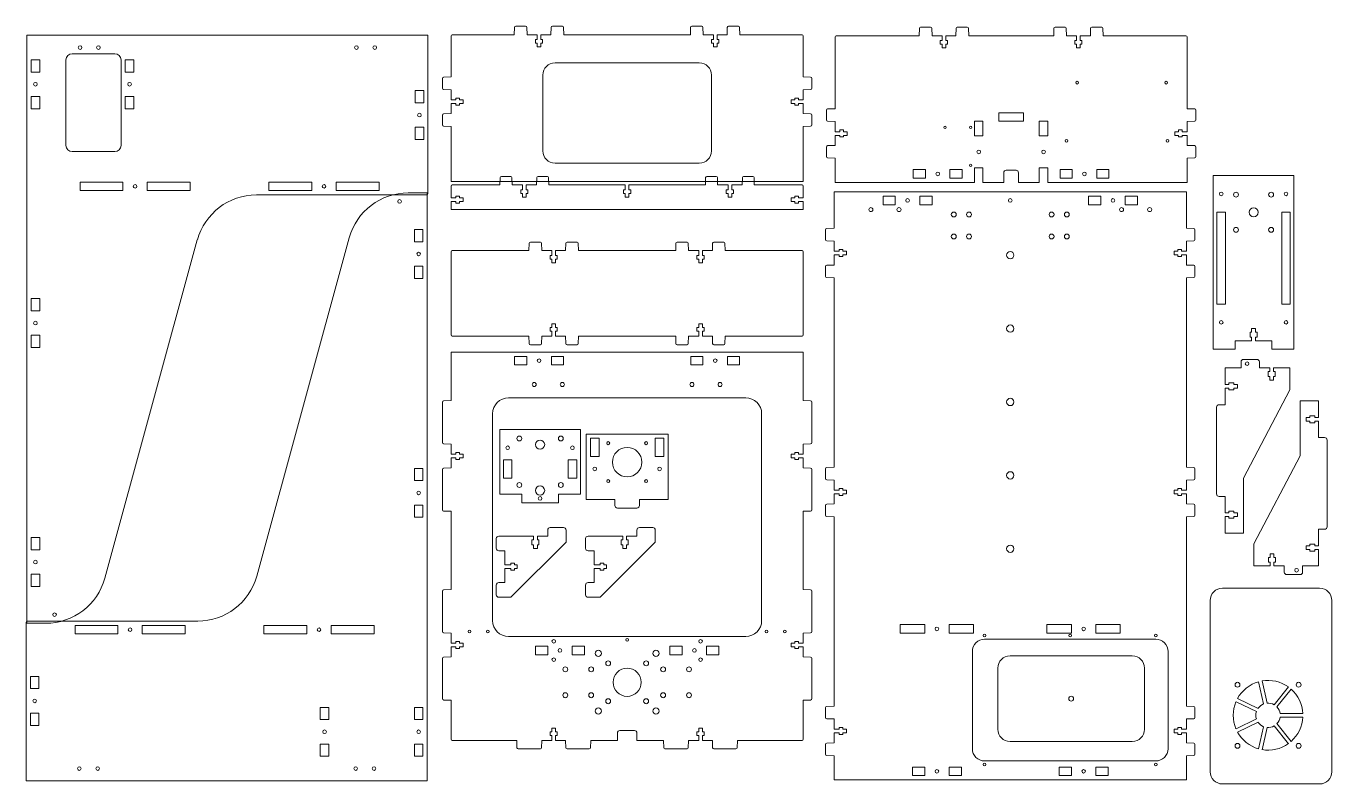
# Model space of a CAD drawing. Header units: millimetres. Extents: x 59 to 1216, y -522 to 793.
# Drawn here: x 61 to 1129, y 173 to 793 of the extents above; entities that cross this region are included whole.
import ezdxf

# ---------------------------------------------------------------- set-up
doc = ezdxf.new("R2010")
doc.units = ezdxf.units.MM

msp = doc.modelspace()

# ---------------------------------------------------------------- linework, layer by layer
at = {"color": 7, "linetype": 'Continuous', "lineweight": 15}
for p, q in [((460.5, 785.7), (460.7, 791.8)), ((461.7, 792.7), (469.8, 792.7)), ((470.8, 791.8), (471, 785.7)), ((490.5, 785.7), (490.7, 791.8)), ((491.7, 792.7), (499.8, 792.7)), ((500.8, 791.8), (501, 785.7)), ((604.7, 791.8), (604.5, 785.7)), ((613.8, 792.7), (605.7, 792.7)), ((615, 785.7), (614.8, 791.8)), ((634.7, 791.8), (634.5, 785.7)), ((643.8, 792.7), (635.7, 792.7)), ((645, 785.7), (644.8, 791.8)), ((791.6, 784.9), (791.8, 791)), ((792.8, 791.9), (800.9, 791.9)), ((801.9, 791), (802.1, 784.9)), ((821.6, 784.9), (821.8, 791)), ((822.8, 791.9), (830.9, 791.9)), ((831.9, 791), (832.1, 784.9)), ((901.8, 791), (901.6, 784.9)), ((910.9, 791.9), (902.8, 791.9)), ((912.1, 784.9), (911.9, 791)), ((931.8, 791), (931.6, 784.9)), ((940.9, 791.9), (932.8, 791.9)), ((942.1, 784.9), (941.9, 791)), ((389.9, 785.2), (61.9, 785.2)), ((61.9, 304.5), (61.9, 785.2)), ((389.9, 785.2), (389.9, 655.7)), ((408.8, 784.7), (408.8, 751.2)), ((409.8, 785.7), (460.5, 785.7)), ((471, 785.7), (479.3, 785.7)), ((477.9, 781.7), (479.3, 781.7)), ((477.9, 778.7), (477.9, 781.7)), ((479.3, 781.7), (479.3, 785.7)), ((482.3, 785.7), (482.3, 781.7)), ((482.3, 785.7), (490.5, 785.7)), ((482.3, 781.7), (483.7, 781.7)), ((483.7, 781.7), (483.7, 778.7)), ((604.5, 785.7), (501, 785.7)), ((623.3, 785.7), (615, 785.7)), ((623.3, 781.7), (621.9, 781.7)), ((621.9, 781.7), (621.9, 778.7)), ((623.3, 785.7), (623.3, 781.7)), ((626.3, 781.7), (626.3, 785.7)), ((634.5, 785.7), (626.3, 785.7)), ((627.7, 781.7), (626.3, 781.7)), ((627.7, 778.7), (627.7, 781.7)), ((695.8, 785.7), (645, 785.7)), ((696.8, 784.7), (696.8, 751.2)), ((722.8, 725.2), (722.8, 783.9)), ((791.6, 784.9), (723.8, 784.9)), ((810.3, 784.9), (802.1, 784.9)), ((808.9, 780.9), (810.3, 780.9)), ((808.9, 777.9), (808.9, 780.9)), ((810.3, 780.9), (810.3, 784.9)), ((813.3, 784.9), (813.3, 780.9)), ((821.6, 784.9), (813.3, 784.9)), ((813.3, 780.9), (814.7, 780.9)), ((814.7, 780.9), (814.7, 777.9)), ((901.6, 784.9), (832.1, 784.9)), ((912.1, 784.9), (920.3, 784.9)), ((920.3, 780.9), (918.9, 780.9)), ((918.9, 780.9), (918.9, 777.9)), ((920.3, 784.9), (920.3, 780.9)), ((923.3, 780.9), (923.3, 784.9)), ((923.3, 784.9), (931.6, 784.9)), ((924.7, 780.9), (923.3, 780.9)), ((924.7, 777.9), (924.7, 780.9)), ((942.1, 784.9), (1009.8, 784.9)), ((1010.8, 725.2), (1010.8, 783.9)), ((133.9, 770.2), (98.9, 770.2)), ((479.3, 778.7), (477.9, 778.7)), ((479.3, 775.7), (479.3, 778.7)), ((482.3, 775.7), (479.3, 775.7)), ((482.3, 778.7), (482.3, 775.7)), ((483.7, 778.7), (482.3, 778.7)), ((621.9, 778.7), (623.3, 778.7)), ((623.3, 778.7), (623.3, 775.7)), ((623.3, 775.7), (626.3, 775.7)), ((626.3, 775.7), (626.3, 778.7)), ((626.3, 778.7), (627.7, 778.7)), ((810.3, 777.9), (808.9, 777.9)), ((810.3, 774.9), (810.3, 777.9)), ((813.3, 774.9), (810.3, 774.9)), ((813.3, 777.9), (813.3, 774.9)), ((814.7, 777.9), (813.3, 777.9)), ((918.9, 777.9), (920.3, 777.9)), ((920.3, 777.9), (920.3, 774.9)), ((920.3, 774.9), (923.3, 774.9)), ((923.3, 774.9), (923.3, 777.9)), ((923.3, 777.9), (924.7, 777.9)), ((65.4, 765.2), (65.4, 755.2)), ((72.4, 765.2), (65.4, 765.2)), ((72.4, 765.2), (72.4, 755.2)), ((93.9, 765.2), (93.9, 695.2)), ((138.9, 695.2), (138.9, 765.2)), ((149.4, 765.2), (142.4, 765.2)), ((142.4, 765.2), (142.4, 755.2)), ((149.4, 755.2), (149.4, 765.2)), ((611.8, 762.7), (493.8, 762.7)), ((65.4, 755.2), (72.4, 755.2)), ((142.4, 755.2), (149.4, 755.2)), ((401.8, 741.9), (401.8, 750)), ((402.7, 751), (408.8, 751.2)), ((483.8, 690.7), (483.8, 752.7)), ((621.8, 690.7), (621.8, 752.7)), ((702.8, 751), (696.8, 751.2)), ((703.8, 741.9), (703.8, 750)), ((386.4, 740), (379.4, 740)), ((379.4, 730), (379.4, 740)), ((386.4, 730), (386.4, 740)), ((408.8, 740.7), (402.7, 740.9)), ((408.8, 740.7), (408.8, 732.5)), ((696.8, 740.7), (702.8, 740.9)), ((696.8, 740.7), (696.8, 732.5)), ((65.4, 735.2), (65.4, 725.2)), ((72.4, 735.2), (65.4, 735.2)), ((72.4, 735.2), (72.4, 725.2)), ((149.4, 735.2), (142.4, 735.2)), ((142.4, 735.2), (142.4, 725.2)), ((149.4, 725.2), (149.4, 735.2)), ((379.4, 730), (386.4, 730)), ((408.8, 732.5), (412.8, 732.5)), ((408.8, 729.5), (408.8, 721.2)), ((412.8, 729.5), (408.8, 729.5)), ((412.8, 733.9), (415.8, 733.9)), ((412.8, 732.5), (412.8, 733.9)), ((412.8, 728.1), (412.8, 729.5)), ((415.8, 728.1), (412.8, 728.1)), ((415.8, 733.9), (415.8, 732.5)), ((415.8, 732.5), (418.8, 732.5)), ((415.8, 729.5), (415.8, 728.1)), ((418.8, 729.5), (415.8, 729.5)), ((418.8, 732.5), (418.8, 729.5)), ((689.8, 732.5), (686.8, 732.5)), ((686.8, 732.5), (686.8, 729.5)), ((686.8, 729.5), (689.8, 729.5)), ((692.8, 733.9), (689.8, 733.9)), ((689.8, 733.9), (689.8, 732.5)), ((689.8, 729.5), (689.8, 728.1)), ((689.8, 728.1), (692.8, 728.1)), ((692.8, 732.5), (692.8, 733.9)), ((696.8, 732.5), (692.8, 732.5)), ((692.8, 728.1), (692.8, 729.5)), ((692.8, 729.5), (696.8, 729.5)), ((696.8, 729.5), (696.8, 721.2)), ((65.4, 725.2), (72.4, 725.2)), ((142.4, 725.2), (149.4, 725.2)), ((401.8, 711.9), (401.8, 720)), ((402.7, 721), (408.8, 721.2)), ((702.8, 721), (696.8, 721.2)), ((703.8, 711.9), (703.8, 720)), ((715.8, 715.9), (715.8, 724)), ((716.8, 725), (722.8, 725.2)), ((876.8, 721.9), (856.8, 721.9)), ((856.8, 721.9), (856.8, 714.9)), ((876.8, 714.9), (876.8, 721.9)), ((1016.9, 725), (1010.8, 725.2)), ((1017.8, 715.9), (1017.8, 724)), ((386.4, 710), (379.4, 710)), ((379.4, 700), (379.4, 710)), ((386.4, 700), (386.4, 710)), ((408.8, 710.7), (402.7, 710.9)), ((408.8, 710.7), (408.8, 665.7)), ((696.8, 710.7), (702.8, 710.9)), ((696.8, 710.7), (696.8, 665.7)), ((722.8, 714.7), (716.8, 714.9)), ((722.8, 706.4), (722.8, 714.7)), ((722.8, 706.4), (726.8, 706.4)), ((726.8, 707.8), (729.8, 707.8)), ((726.8, 706.4), (726.8, 707.8)), ((729.8, 707.8), (729.8, 706.4)), ((729.8, 706.4), (732.8, 706.4)), ((732.8, 706.4), (732.8, 703.4)), ((843.8, 714.9), (836.8, 714.9)), ((836.8, 714.9), (836.8, 702.9)), ((843.8, 702.9), (843.8, 714.9)), ((856.8, 714.9), (876.8, 714.9)), ((889.8, 714.9), (889.8, 702.9)), ((896.8, 714.9), (889.8, 714.9)), ((896.8, 702.9), (896.8, 714.9)), ((1003.8, 706.4), (1000.8, 706.4)), ((1000.8, 706.4), (1000.8, 703.4)), ((1006.8, 707.8), (1003.8, 707.8)), ((1003.8, 707.8), (1003.8, 706.4)), ((1006.8, 706.4), (1006.8, 707.8)), ((1010.8, 706.4), (1006.8, 706.4)), ((1010.8, 714.7), (1016.9, 714.9)), ((1010.8, 706.4), (1010.8, 714.7)), ((379.4, 700), (386.4, 700)), ((716.8, 695), (722.8, 695.2)), ((722.8, 695.2), (722.8, 703.4)), ((726.8, 703.4), (722.8, 703.4)), ((726.8, 702.1), (726.8, 703.4)), ((729.8, 702.1), (726.8, 702.1)), ((729.8, 703.4), (729.8, 702.1)), ((732.8, 703.4), (729.8, 703.4)), ((836.8, 702.9), (843.8, 702.9)), ((889.8, 702.9), (896.8, 702.9)), ((1000.8, 703.4), (1003.8, 703.4)), ((1003.8, 703.4), (1003.8, 702.1)), ((1003.8, 702.1), (1006.8, 702.1)), ((1006.8, 702.1), (1006.8, 703.4)), ((1006.8, 703.4), (1010.8, 703.4)), ((1010.8, 695.2), (1010.8, 703.4)), ((1016.9, 695), (1010.8, 695.2)), ((98.9, 690.2), (133.9, 690.2)), ((715.8, 685.9), (715.8, 694)), ((722.8, 684.7), (716.8, 684.9)), ((722.8, 664.9), (722.8, 684.7)), ((1010.8, 684.7), (1016.9, 684.9)), ((1010.8, 664.9), (1010.8, 684.7)), ((1017.8, 685.9), (1017.8, 694)), ((493.8, 680.7), (611.8, 680.7)), ((786.8, 675.4), (786.8, 668.4)), ((796.8, 675.4), (786.8, 675.4)), ((796.8, 668.4), (796.8, 675.4)), ((826.8, 675.4), (816.8, 675.4)), ((816.8, 675.4), (816.8, 668.4)), ((826.8, 668.4), (826.8, 675.4)), ((843.8, 676.9), (836.8, 676.9)), ((836.8, 676.9), (836.8, 664.9)), ((843.8, 664.9), (843.8, 676.9)), ((860.8, 664.9), (860.8, 672.9)), ((862.8, 674.9), (870.8, 674.9)), ((872.8, 672.9), (872.8, 664.9)), ((896.8, 676.9), (889.8, 676.9)), ((889.8, 676.9), (889.8, 664.9)), ((896.8, 664.9), (896.8, 676.9)), ((906.8, 675.4), (916.8, 675.4)), ((906.8, 668.4), (906.8, 675.4)), ((916.8, 675.4), (916.8, 668.4)), ((936.8, 668.4), (936.8, 675.4)), ((936.8, 675.4), (946.8, 675.4)), ((946.8, 675.4), (946.8, 668.4)), ((140.4, 665.2), (105.4, 665.2)), ((105.4, 665.2), (105.4, 658.2)), ((140.4, 658.2), (140.4, 665.2)), ((195.4, 665.2), (160.4, 665.2)), ((160.4, 665.2), (160.4, 658.2)), ((195.4, 658.2), (195.4, 665.2)), ((294.9, 665.2), (259.9, 665.2)), ((259.9, 665.2), (259.9, 658.2)), ((294.9, 658.2), (294.9, 665.2)), ((349.9, 665.2), (314.9, 665.2)), ((314.9, 665.2), (314.9, 658.2)), ((349.9, 658.2), (349.9, 665.2)), ((696.8, 665.7), (408.8, 665.7)), ((409.8, 662.9), (448.8, 662.9)), ((448.8, 662.9), (449, 669)), ((450, 669.9), (457.6, 669.9)), ((458.6, 669), (458.8, 662.9)), ((458.8, 662.9), (467.3, 662.9)), ((467.3, 658.9), (467.3, 662.9)), ((470.3, 662.9), (470.3, 658.9)), ((470.3, 662.9), (478.8, 662.9)), ((478.8, 662.9), (479, 669)), ((480, 669.9), (487.6, 669.9)), ((488.6, 669), (488.8, 662.9)), ((488.8, 662.9), (551.3, 662.9)), ((551.3, 658.9), (551.3, 662.9)), ((554.3, 658.9), (554.3, 662.9)), ((616.8, 662.9), (554.3, 662.9)), ((617, 669), (616.8, 662.9)), ((625.6, 669.9), (618, 669.9)), ((626.8, 662.9), (626.6, 669)), ((635.3, 662.9), (626.8, 662.9)), ((635.3, 662.9), (635.3, 658.9)), ((638.3, 658.9), (638.3, 662.9)), ((646.8, 662.9), (638.3, 662.9)), ((647, 669), (646.8, 662.9)), ((655.6, 669.9), (648, 669.9)), ((656.8, 662.9), (656.6, 669)), ((695.8, 662.9), (656.8, 662.9)), ((836.8, 664.9), (722.8, 664.9)), ((786.8, 668.4), (796.8, 668.4)), ((816.8, 668.4), (826.8, 668.4)), ((860.8, 664.9), (843.8, 664.9)), ((889.8, 664.9), (872.8, 664.9)), ((1010.8, 664.9), (896.8, 664.9)), ((916.8, 668.4), (906.8, 668.4)), ((946.8, 668.4), (936.8, 668.4)), ((1032.1, 670.5), (1032.1, 528.5)), ((1032.1, 670.5), (1098.1, 670.5)), ((1098.1, 670.5), (1098.1, 528.5)), ((105.4, 658.2), (140.4, 658.2)), ((160.4, 658.2), (195.4, 658.2)), ((249.6, 654.7), (388.9, 654.7)), ((259.9, 658.2), (294.9, 658.2)), ((314.9, 658.2), (349.9, 658.2)), ((389.3, 656.4), (373.8, 656.4)), ((389.3, 175.7), (389.3, 656.4)), ((408.8, 652.3), (408.8, 661.9)), ((408.8, 652.3), (412.8, 652.3)), ((412.8, 653.7), (415.8, 653.7)), ((412.8, 652.3), (412.8, 653.7)), ((415.8, 653.7), (415.8, 652.3)), ((415.8, 652.3), (418.8, 652.3)), ((418.8, 652.3), (418.8, 649.3)), ((465.9, 658.9), (467.3, 658.9)), ((465.9, 655.9), (465.9, 658.9)), ((467.3, 655.9), (465.9, 655.9)), ((467.3, 652.9), (467.3, 655.9)), ((470.3, 652.9), (467.3, 652.9)), ((470.3, 658.9), (471.7, 658.9)), ((470.3, 655.9), (470.3, 652.9)), ((471.7, 655.9), (470.3, 655.9)), ((471.7, 658.9), (471.7, 655.9)), ((549.9, 658.9), (551.3, 658.9)), ((549.9, 655.9), (549.9, 658.9)), ((551.3, 655.9), (549.9, 655.9)), ((551.3, 652.9), (551.3, 655.9)), ((551.3, 652.9), (554.3, 652.9)), ((555.7, 658.9), (554.3, 658.9)), ((554.3, 652.9), (554.3, 655.9)), ((554.3, 655.9), (555.7, 655.9)), ((555.7, 655.9), (555.7, 658.9)), ((635.3, 658.9), (633.9, 658.9)), ((633.9, 658.9), (633.9, 655.9)), ((633.9, 655.9), (635.3, 655.9)), ((635.3, 655.9), (635.3, 652.9)), ((635.3, 652.9), (638.3, 652.9)), ((639.7, 658.9), (638.3, 658.9)), ((638.3, 652.9), (638.3, 655.9)), ((638.3, 655.9), (639.7, 655.9)), ((639.7, 655.9), (639.7, 658.9)), ((689.8, 652.3), (686.8, 652.3)), ((686.8, 652.3), (686.8, 649.3)), ((692.8, 653.7), (689.8, 653.7)), ((689.8, 653.7), (689.8, 652.3)), ((692.8, 652.3), (692.8, 653.7)), ((696.8, 652.3), (692.8, 652.3)), ((696.8, 652.3), (696.8, 661.9)), ((722.1, 657.2), (722.1, 627.4)), ((722.1, 657.2), (1010.1, 657.2)), ((772.1, 653.7), (762.1, 653.7)), ((762.1, 653.7), (762.1, 646.7)), ((772.1, 646.7), (772.1, 653.7)), ((802.1, 653.7), (792.1, 653.7)), ((792.1, 653.7), (792.1, 646.7)), ((802.1, 646.7), (802.1, 653.7)), ((930.1, 653.7), (940.1, 653.7)), ((930.1, 646.7), (930.1, 653.7)), ((940.1, 653.7), (940.1, 646.7)), ((960.1, 653.7), (970.1, 653.7)), ((960.1, 646.7), (960.1, 653.7)), ((970.1, 653.7), (970.1, 646.7)), ((1010.1, 657.2), (1010.1, 627.4)), ((408.8, 642.9), (408.8, 649.3)), ((412.8, 649.3), (408.8, 649.3)), ((408.8, 642.9), (696.8, 642.9)), ((412.8, 647.9), (412.8, 649.3)), ((415.8, 647.9), (412.8, 647.9)), ((415.8, 649.3), (415.8, 647.9)), ((418.8, 649.3), (415.8, 649.3)), ((686.8, 649.3), (689.8, 649.3)), ((689.8, 649.3), (689.8, 647.9)), ((689.8, 647.9), (692.8, 647.9)), ((692.8, 647.9), (692.8, 649.3)), ((692.8, 649.3), (696.8, 649.3)), ((696.8, 642.9), (696.8, 649.3)), ((762.1, 646.7), (772.1, 646.7)), ((792.1, 646.7), (802.1, 646.7)), ((940.1, 646.7), (930.1, 646.7)), ((970.1, 646.7), (960.1, 646.7)), ((1035.1, 640.5), (1042.1, 640.5)), ((1035.1, 640.5), (1035.1, 565.5)), ((1042.1, 640.5), (1042.1, 565.5)), ((1095.1, 640.5), (1088.1, 640.5)), ((1088.1, 640.5), (1088.1, 565.5)), ((1095.1, 640.5), (1095.1, 565.5)), ((325.6, 619.6), (249.9, 343)), ((378.8, 626.4), (385.8, 626.4)), ((378.8, 616.4), (378.8, 626.4)), ((385.8, 626.4), (385.8, 616.4)), ((715.1, 626.2), (715.1, 618.1)), ((722.1, 627.4), (716.1, 627.2)), ((1010.1, 627.4), (1016.2, 627.2)), ((1017.1, 626.2), (1017.1, 618.1)), ((125.6, 341.3), (201.3, 617.9)), ((385.8, 616.4), (378.8, 616.4)), ((472.5, 609.2), (409.8, 609.2)), ((472.5, 609.2), (472.7, 615.3)), ((473.7, 616.2), (481.8, 616.2)), ((482.8, 615.3), (483, 609.2)), ((491.3, 609.2), (483, 609.2)), ((491.3, 605.2), (491.3, 609.2)), ((502.5, 609.2), (494.3, 609.2)), ((494.3, 609.2), (494.3, 605.2)), ((502.5, 609.2), (502.7, 615.3)), ((503.7, 616.2), (511.8, 616.2)), ((512.8, 615.3), (513, 609.2)), ((592.5, 609.2), (513, 609.2)), ((592.7, 615.3), (592.5, 609.2)), ((601.8, 616.2), (593.7, 616.2)), ((603, 609.2), (602.8, 615.3)), ((603, 609.2), (611.3, 609.2)), ((611.3, 609.2), (611.3, 605.2)), ((614.3, 605.2), (614.3, 609.2)), ((614.3, 609.2), (622.5, 609.2)), ((622.7, 615.3), (622.5, 609.2)), ((631.8, 616.2), (623.7, 616.2)), ((633, 609.2), (632.8, 615.3)), ((633, 609.2), (695.8, 609.2)), ((716.1, 617.1), (722.1, 616.9)), ((722.1, 616.9), (722.1, 608.7)), ((729.1, 610), (726.1, 610)), ((726.1, 610), (726.1, 608.7)), ((729.1, 610), (729.1, 608.7)), ((1003.1, 610), (1006.1, 610)), ((1003.1, 610), (1003.1, 608.7)), ((1006.1, 610), (1006.1, 608.7)), ((1016.2, 617.1), (1010.1, 616.9)), ((1010.1, 616.9), (1010.1, 608.7)), ((408.8, 540.2), (408.8, 608.2)), ((489.9, 605.2), (491.3, 605.2)), ((489.9, 602.2), (489.9, 605.2)), ((491.3, 602.2), (489.9, 602.2)), ((491.3, 599.2), (491.3, 602.2)), ((494.3, 599.2), (491.3, 599.2)), ((494.3, 605.2), (495.7, 605.2)), ((494.3, 602.2), (494.3, 599.2)), ((495.7, 602.2), (494.3, 602.2)), ((495.7, 605.2), (495.7, 602.2)), ((611.3, 605.2), (609.9, 605.2)), ((609.9, 605.2), (609.9, 602.2)), ((609.9, 602.2), (611.3, 602.2)), ((611.3, 602.2), (611.3, 599.2)), ((611.3, 599.2), (614.3, 599.2)), ((615.7, 605.2), (614.3, 605.2)), ((614.3, 599.2), (614.3, 602.2)), ((614.3, 602.2), (615.7, 602.2)), ((615.7, 602.2), (615.7, 605.2)), ((696.8, 540.2), (696.8, 608.2)), ((722.1, 608.7), (726.1, 608.7)), ((722.1, 605.7), (722.1, 597.4)), ((722.1, 605.7), (726.1, 605.7)), ((726.1, 605.7), (726.1, 604.3)), ((729.1, 604.3), (726.1, 604.3)), ((729.1, 608.7), (732.1, 608.7)), ((729.1, 605.7), (729.1, 604.3)), ((729.1, 605.7), (732.1, 605.7)), ((732.1, 608.7), (732.1, 605.7)), ((1003.1, 608.7), (1000.1, 608.7)), ((1000.1, 608.7), (1000.1, 605.7)), ((1003.1, 605.7), (1000.1, 605.7)), ((1003.1, 605.7), (1003.1, 604.3)), ((1003.1, 604.3), (1006.1, 604.3)), ((1010.1, 608.7), (1006.1, 608.7)), ((1006.1, 605.7), (1006.1, 604.3)), ((1010.1, 605.7), (1006.1, 605.7)), ((1010.1, 605.7), (1010.1, 597.4)), ((378.8, 596.4), (385.8, 596.4)), ((378.8, 586.4), (378.8, 596.4)), ((385.8, 596.4), (385.8, 586.4)), ((715.1, 596.2), (715.1, 588.1)), ((722.1, 597.4), (716.1, 597.2)), ((1010.1, 597.4), (1016.2, 597.2)), ((1017.1, 596.2), (1017.1, 588.1)), ((385.8, 586.4), (378.8, 586.4)), ((716.1, 587.1), (722.1, 586.9)), ((722.1, 586.9), (722.1, 432)), ((1016.2, 587.1), (1010.1, 586.9)), ((1010.1, 586.9), (1010.1, 432)), ((72.4, 569.9), (65.4, 569.9)), ((65.4, 569.9), (65.4, 559.9)), ((72.4, 569.9), (72.4, 559.9)), ((65.4, 559.9), (72.4, 559.9)), ((1042.1, 565.5), (1035.1, 565.5)), ((1088.1, 565.5), (1095.1, 565.5)), ((489.9, 543.2), (489.9, 546.2)), ((489.9, 546.2), (491.3, 546.2)), ((491.3, 549.2), (494.3, 549.2)), ((491.3, 546.2), (491.3, 549.2)), ((494.3, 549.2), (494.3, 546.2)), ((494.3, 546.2), (495.7, 546.2)), ((495.7, 546.2), (495.7, 543.2)), ((611.3, 546.2), (609.9, 546.2)), ((609.9, 546.2), (609.9, 543.2)), ((614.3, 549.2), (611.3, 549.2)), ((611.3, 549.2), (611.3, 546.2)), ((614.3, 546.2), (614.3, 549.2)), ((615.7, 546.2), (614.3, 546.2)), ((615.7, 543.2), (615.7, 546.2)), ((1066.7, 545.5), (1063.5, 545.5)), ((1063.5, 545.5), (1063.5, 542.5)), ((1066.7, 542.5), (1066.7, 545.5)), ((65.4, 539.9), (65.4, 529.9)), ((72.4, 539.9), (65.4, 539.9)), ((72.4, 539.9), (72.4, 529.9)), ((472.5, 539.2), (409.8, 539.2)), ((472.7, 533.2), (472.5, 539.2)), ((483, 539.2), (482.8, 533.2)), ((491.3, 539.2), (483, 539.2)), ((491.3, 543.2), (489.9, 543.2)), ((491.3, 539.2), (491.3, 543.2)), ((495.7, 543.2), (494.3, 543.2)), ((494.3, 543.2), (494.3, 539.2)), ((502.5, 539.2), (494.3, 539.2)), ((502.7, 533.2), (502.5, 539.2)), ((513, 539.2), (512.8, 533.2)), ((592.5, 539.2), (513, 539.2)), ((592.5, 539.2), (592.7, 533.2)), ((602.8, 533.2), (603, 539.2)), ((603, 539.2), (611.3, 539.2)), ((609.9, 543.2), (611.3, 543.2)), ((611.3, 543.2), (611.3, 539.2)), ((614.3, 539.2), (614.3, 543.2)), ((614.3, 543.2), (615.7, 543.2)), ((614.3, 539.2), (622.5, 539.2)), ((622.5, 539.2), (622.7, 533.2)), ((632.8, 533.2), (633, 539.2)), ((633, 539.2), (695.8, 539.2)), ((1063.5, 535.5), (1050.1, 535.5)), ((1050.1, 535.5), (1050.1, 528.5)), ((1063.5, 542.5), (1062.2, 542.5)), ((1062.2, 542.5), (1062.2, 538.5)), ((1062.2, 538.5), (1063.5, 538.5)), ((1063.5, 538.5), (1063.5, 535.5)), ((1068, 542.5), (1066.7, 542.5)), ((1066.7, 535.5), (1066.7, 538.5)), ((1066.7, 538.5), (1068, 538.5)), ((1080.1, 535.5), (1066.7, 535.5)), ((1068, 538.5), (1068, 542.5)), ((1080.1, 535.5), (1080.1, 528.5)), ((65.4, 529.9), (72.4, 529.9)), ((408.8, 526.2), (408.8, 486.5)), ((696.8, 526.2), (408.8, 526.2)), ((481.8, 532.2), (473.7, 532.2)), ((511.8, 532.2), (503.7, 532.2)), ((593.7, 532.2), (601.8, 532.2)), ((623.7, 532.2), (631.8, 532.2)), ((696.8, 526.2), (696.8, 486.5)), ((1032.1, 528.5), (1050.1, 528.5)), ((1098.1, 528.5), (1080.1, 528.5)), ((470.8, 522.7), (460.8, 522.7)), ((460.8, 515.7), (460.8, 522.7)), ((470.8, 515.7), (460.8, 515.7)), ((470.8, 522.7), (470.8, 515.7)), ((500.8, 522.7), (490.8, 522.7)), ((490.8, 515.7), (490.8, 522.7)), ((500.8, 515.7), (490.8, 515.7)), ((500.8, 522.7), (500.8, 515.7)), ((604.8, 522.7), (614.8, 522.7)), ((604.8, 522.7), (604.8, 515.7)), ((604.8, 515.7), (614.8, 515.7)), ((614.8, 515.7), (614.8, 522.7)), ((634.8, 522.7), (644.8, 522.7)), ((634.8, 522.7), (634.8, 515.7)), ((634.8, 515.7), (644.8, 515.7)), ((644.8, 515.7), (644.8, 522.7)), ((1041.8, 499.7), (1041.8, 513.2)), ((1041.8, 513.2), (1054.8, 513.2)), ((1054.8, 513.2), (1054.8, 518.2)), ((1067.8, 520.2), (1056.8, 520.2)), ((1069.8, 518.2), (1069.8, 513.2)), ((1069.8, 513.2), (1078.4, 513.2)), ((1078.4, 510.2), (1078.4, 513.2)), ((1081.3, 513.2), (1081.3, 510.2)), ((1081.3, 513.2), (1094.8, 513.2)), ((1094.8, 513.2), (1094.8, 495.2)), ((1077, 510.2), (1078.4, 510.2)), ((1077, 506.2), (1077, 510.2)), ((1078.4, 506.2), (1077, 506.2)), ((1078.4, 503.2), (1078.4, 506.2)), ((1081.3, 503.2), (1078.4, 503.2)), ((1081.3, 510.2), (1082.7, 510.2)), ((1081.3, 506.2), (1081.3, 503.2)), ((1082.7, 506.2), (1081.3, 506.2)), ((1082.7, 510.2), (1082.7, 506.2)), ((1041.8, 499.7), (1044.8, 499.7)), ((1044.8, 496.8), (1041.8, 496.8)), ((1041.8, 483.2), (1041.8, 496.8)), ((1044.8, 501.1), (1048.8, 501.1)), ((1044.8, 499.7), (1044.8, 501.1)), ((1044.8, 495.4), (1044.8, 496.8)), ((1048.8, 495.4), (1044.8, 495.4)), ((1048.8, 501.1), (1048.8, 499.7)), ((1048.8, 499.7), (1051.8, 499.7)), ((1048.8, 496.8), (1048.8, 495.4)), ((1051.8, 496.8), (1048.8, 496.8)), ((1051.8, 499.7), (1051.8, 496.8)), ((1094.8, 495.2), (1056.8, 423.2)), ((401.8, 485.3), (401.8, 452.2)), ((408.8, 486.5), (402.7, 486.3)), ((649.8, 488.7), (455.8, 488.7)), ((696.8, 486.5), (702.8, 486.3)), ((703.8, 485.3), (703.8, 452.2)), ((1034.8, 410.2), (1034.8, 481.2)), ((1041.8, 483.2), (1036.8, 483.2)), ((1103.2, 441.3), (1103.2, 486.3)), ((1103.2, 486.3), (1118.2, 486.3)), ((1118.2, 486.3), (1118.2, 472.7)), ((442.8, 475.7), (442.8, 306.7)), ((662.8, 475.7), (662.8, 306.7)), ((1111.2, 472.7), (1108.2, 472.7)), ((1108.2, 472.7), (1108.2, 469.8)), ((1115.2, 474.2), (1111.2, 474.2)), ((1111.2, 474.2), (1111.2, 472.7)), ((1115.2, 472.7), (1115.2, 474.2)), ((1118.2, 472.7), (1115.2, 472.7)), ((448.6, 463), (448.6, 410)), ((514.6, 463), (448.6, 463)), ((514.6, 463), (514.6, 410)), ((519.3, 405.7), (519.3, 459.2)), ((519.3, 459.2), (586.3, 459.2)), ((586.3, 459.2), (586.3, 405.7)), ((1108.2, 469.8), (1111.2, 469.8)), ((1111.2, 469.8), (1111.2, 468.4)), ((1111.2, 468.4), (1115.2, 468.4)), ((1115.2, 468.4), (1115.2, 469.8)), ((1115.2, 469.8), (1118.2, 469.8)), ((1118.2, 469.8), (1118.2, 456.3)), ((402.7, 451.2), (408.8, 451)), ((408.8, 451), (408.8, 442.7)), ((529.8, 455.7), (522.8, 455.7)), ((522.8, 455.7), (522.8, 440.7)), ((529.8, 455.7), (529.8, 440.7)), ((582.8, 455.7), (575.8, 455.7)), ((575.8, 440.7), (575.8, 455.7)), ((582.8, 440.7), (582.8, 455.7)), ((702.8, 451.2), (696.8, 451)), ((696.8, 451), (696.8, 442.7)), ((1123.2, 456.3), (1118.2, 456.3)), ((1125.2, 454.3), (1125.2, 383.3)), ((412.8, 442.7), (408.8, 442.7)), ((408.8, 439.7), (408.8, 431.5)), ((408.8, 439.7), (412.8, 439.7)), ((415.8, 444.1), (412.8, 444.1)), ((412.8, 444.1), (412.8, 442.7)), ((412.8, 439.7), (412.8, 438.4)), ((412.8, 438.4), (415.8, 438.4)), ((415.8, 442.7), (415.8, 444.1)), ((418.8, 442.7), (415.8, 442.7)), ((415.8, 438.4), (415.8, 439.7)), ((415.8, 439.7), (418.8, 439.7)), ((418.8, 439.7), (418.8, 442.7)), ((451.6, 438), (451.6, 423)), ((458.6, 438), (451.6, 438)), ((458.6, 423), (458.6, 438)), ((504.6, 423), (504.6, 438)), ((504.6, 438), (511.6, 438)), ((511.6, 438), (511.6, 423)), ((529.8, 440.7), (522.8, 440.7)), ((582.8, 440.7), (575.8, 440.7)), ((686.8, 442.7), (689.8, 442.7)), ((686.8, 439.7), (686.8, 442.7)), ((689.8, 439.7), (686.8, 439.7)), ((689.8, 444.1), (692.8, 444.1)), ((689.8, 442.7), (689.8, 444.1)), ((689.8, 438.4), (689.8, 439.7)), ((692.8, 438.4), (689.8, 438.4)), ((692.8, 444.1), (692.8, 442.7)), ((692.8, 442.7), (696.8, 442.7)), ((692.8, 439.7), (692.8, 438.4)), ((696.8, 439.7), (692.8, 439.7)), ((696.8, 439.7), (696.8, 431.5)), ((1103.2, 441.3), (1065.2, 369.3)), ((378.8, 431.1), (385.8, 431.1)), ((378.8, 421.1), (378.8, 431.1)), ((385.8, 431.1), (385.8, 421.1)), ((401.8, 430.3), (401.8, 397.2)), ((408.8, 431.5), (402.7, 431.3)), ((696.8, 431.5), (702.8, 431.3)), ((703.8, 430.3), (703.8, 397.2)), ((715.1, 430.8), (715.1, 422.8)), ((722.1, 432), (716.1, 431.8)), ((1010.1, 432), (1016.2, 431.8)), ((1017.1, 430.8), (1017.1, 422.8)), ((385.8, 421.1), (378.8, 421.1)), ((451.6, 423), (458.6, 423)), ((511.6, 423), (504.6, 423)), ((716.1, 421.8), (722.1, 421.6)), ((722.1, 421.6), (722.1, 413.3)), ((1016.2, 421.8), (1010.1, 421.6)), ((1010.1, 421.6), (1010.1, 413.3)), ((1056.8, 423.2), (1056.8, 378.2)), ((448.6, 410), (466.6, 410)), ((466.6, 410), (466.6, 403)), ((514.6, 410), (496.6, 410)), ((496.6, 410), (496.6, 403)), ((722.1, 413.3), (726.1, 413.3)), ((722.1, 410.3), (722.1, 402)), ((722.1, 410.3), (726.1, 410.3)), ((729.1, 414.7), (726.1, 414.7)), ((726.1, 414.7), (726.1, 413.3)), ((726.1, 410.3), (726.1, 408.9)), ((729.1, 408.9), (726.1, 408.9)), ((729.1, 414.7), (729.1, 413.3)), ((729.1, 413.3), (732.1, 413.3)), ((729.1, 410.3), (729.1, 408.9)), ((729.1, 410.3), (732.1, 410.3)), ((732.1, 413.3), (732.1, 410.3)), ((1003.1, 413.3), (1000.1, 413.3)), ((1000.1, 413.3), (1000.1, 410.3)), ((1003.1, 410.3), (1000.1, 410.3)), ((1003.1, 414.7), (1006.1, 414.7)), ((1003.1, 414.7), (1003.1, 413.3)), ((1003.1, 410.3), (1003.1, 408.9)), ((1003.1, 408.9), (1006.1, 408.9)), ((1006.1, 414.7), (1006.1, 413.3)), ((1010.1, 413.3), (1006.1, 413.3)), ((1006.1, 410.3), (1006.1, 408.9)), ((1010.1, 410.3), (1006.1, 410.3)), ((1010.1, 410.3), (1010.1, 402)), ((1036.8, 408.2), (1041.8, 408.2)), ((1041.8, 394.7), (1041.8, 408.2)), ((378.8, 401.1), (385.8, 401.1)), ((378.8, 391.1), (378.8, 401.1)), ((385.8, 401.1), (385.8, 391.1)), ((402.7, 396.2), (408.8, 396)), ((408.8, 396), (408.8, 332)), ((466.6, 403), (496.6, 403)), ((542.8, 405.7), (519.3, 405.7)), ((542.8, 405.7), (542.8, 400.7)), ((560.8, 398.7), (544.8, 398.7)), ((586.3, 405.7), (562.8, 405.7)), ((562.8, 405.7), (562.8, 400.7)), ((702.8, 396.2), (696.8, 396)), ((696.8, 396), (696.8, 332)), ((715.1, 400.8), (715.1, 392.8)), ((722.1, 402), (716.1, 401.8)), ((1010.1, 402), (1016.2, 401.8)), ((1017.1, 400.8), (1017.1, 392.8)), ((1044.8, 396.1), (1048.8, 396.1)), ((1044.8, 394.7), (1044.8, 396.1)), ((1048.8, 396.1), (1048.8, 394.7)), ((385.8, 391.1), (378.8, 391.1)), ((716.1, 391.8), (722.1, 391.6)), ((722.1, 391.6), (722.1, 236.7)), ((1016.2, 391.8), (1010.1, 391.6)), ((1010.1, 391.6), (1010.1, 236.7)), ((1041.8, 394.7), (1044.8, 394.7)), ((1041.8, 378.2), (1041.8, 391.8)), ((1044.8, 391.8), (1041.8, 391.8)), ((1044.8, 390.4), (1044.8, 391.8)), ((1048.8, 390.4), (1044.8, 390.4)), ((1048.8, 394.7), (1051.8, 394.7)), ((1048.8, 391.8), (1048.8, 390.4)), ((1051.8, 391.8), (1048.8, 391.8)), ((1051.8, 394.7), (1051.8, 391.8)), ((65.4, 374.5), (65.4, 364.5)), ((72.4, 374.5), (65.4, 374.5)), ((72.4, 374.5), (72.4, 364.5)), ((476.2, 375.7), (447.8, 375.7)), ((476.2, 375.7), (476.2, 372.7)), ((479.4, 372.7), (479.4, 375.7)), ((487.8, 375.7), (479.4, 375.7)), ((487.8, 380.7), (487.8, 375.7)), ((489.8, 382.7), (500.8, 382.7)), ((502.8, 370.7), (502.8, 380.7)), ((549.2, 375.7), (520.8, 375.7)), ((549.2, 372.7), (549.2, 375.7)), ((552.4, 375.7), (552.4, 372.7)), ((560.8, 375.7), (552.4, 375.7)), ((560.8, 380.7), (560.8, 375.7)), ((562.8, 382.7), (573.8, 382.7)), ((575.8, 370.7), (575.8, 380.7)), ((1056.8, 378.2), (1041.8, 378.2)), ((1118.2, 381.3), (1123.2, 381.3)), ((1118.2, 381.3), (1118.2, 367.7)), ((65.4, 364.5), (72.4, 364.5)), ((445.8, 365.7), (445.8, 373.7)), ((452.8, 363.7), (447.8, 363.7)), ((452.8, 363.7), (452.8, 352.2)), ((457.8, 325.7), (502.8, 370.7)), ((476.2, 372.7), (474.9, 372.7)), ((474.9, 372.7), (474.9, 368.7)), ((474.9, 368.7), (476.2, 368.7)), ((476.2, 368.7), (476.2, 365.7)), ((476.2, 365.7), (479.4, 365.7)), ((480.7, 372.7), (479.4, 372.7)), ((479.4, 365.7), (479.4, 368.7)), ((479.4, 368.7), (480.7, 368.7)), ((480.7, 368.7), (480.7, 372.7)), ((518.8, 365.7), (518.8, 373.7)), ((525.8, 363.7), (520.8, 363.7)), ((525.8, 363.7), (525.8, 352.2)), ((530.8, 325.7), (575.8, 370.7)), ((547.9, 372.7), (549.2, 372.7)), ((547.9, 368.7), (547.9, 372.7)), ((549.2, 368.7), (547.9, 368.7)), ((549.2, 365.7), (549.2, 368.7)), ((552.4, 365.7), (549.2, 365.7)), ((552.4, 372.7), (553.7, 372.7)), ((552.4, 368.7), (552.4, 365.7)), ((553.7, 368.7), (552.4, 368.7)), ((553.7, 372.7), (553.7, 368.7)), ((1065.2, 369.3), (1065.2, 351.3)), ((1111.2, 367.7), (1108.2, 367.7)), ((1108.2, 367.7), (1108.2, 364.8)), ((1108.2, 364.8), (1111.2, 364.8)), ((1115.2, 369.2), (1111.2, 369.2)), ((1111.2, 369.2), (1111.2, 367.7)), ((1111.2, 364.8), (1111.2, 363.4)), ((1111.2, 363.4), (1115.2, 363.4)), ((1115.2, 367.7), (1115.2, 369.2)), ((1118.2, 367.7), (1115.2, 367.7)), ((1115.2, 363.4), (1115.2, 364.8)), ((1115.2, 364.8), (1118.2, 364.8)), ((1118.2, 364.8), (1118.2, 351.3)), ((460.8, 353.6), (457.8, 353.6)), ((457.8, 353.6), (457.8, 352.2)), ((460.8, 352.2), (460.8, 353.6)), ((530.8, 353.6), (533.8, 353.6)), ((530.8, 352.2), (530.8, 353.6)), ((533.8, 353.6), (533.8, 352.2)), ((1078.7, 358.3), (1077.3, 358.3)), ((1077.3, 358.3), (1077.3, 354.3)), ((1077.3, 354.3), (1078.7, 354.3)), ((1081.6, 361.3), (1078.7, 361.3)), ((1078.7, 361.3), (1078.7, 358.3)), ((1078.7, 354.3), (1078.7, 351.3)), ((1081.6, 358.3), (1081.6, 361.3)), ((1083.1, 358.3), (1081.6, 358.3)), ((1081.6, 354.3), (1083.1, 354.3)), ((1081.6, 351.3), (1081.6, 354.3)), ((1083.1, 354.3), (1083.1, 358.3)), ((65.4, 344.5), (65.4, 334.5)), ((72.4, 344.5), (65.4, 344.5)), ((72.4, 344.5), (72.4, 334.5)), ((457.8, 352.2), (452.8, 352.2)), ((452.8, 349.2), (452.8, 337.7)), ((452.8, 349.2), (457.8, 349.2)), ((457.8, 349.2), (457.8, 347.9)), ((457.8, 347.9), (460.8, 347.9)), ((462.8, 352.2), (460.8, 352.2)), ((460.8, 347.9), (460.8, 349.2)), ((460.8, 349.2), (462.8, 349.2)), ((462.8, 349.2), (462.8, 352.2)), ((525.8, 352.2), (530.8, 352.2)), ((530.8, 349.2), (525.8, 349.2)), ((525.8, 349.2), (525.8, 337.7)), ((530.8, 347.9), (530.8, 349.2)), ((533.8, 347.9), (530.8, 347.9)), ((533.8, 352.2), (535.8, 352.2)), ((533.8, 349.2), (533.8, 347.9)), ((535.8, 349.2), (533.8, 349.2)), ((535.8, 352.2), (535.8, 349.2)), ((1078.7, 351.3), (1065.2, 351.3)), ((1090.2, 351.3), (1081.6, 351.3)), ((1090.2, 346.3), (1090.2, 351.3)), ((1092.2, 344.3), (1103.2, 344.3)), ((1105.2, 351.3), (1105.2, 346.3)), ((1118.2, 351.3), (1105.2, 351.3)), ((65.4, 334.5), (72.4, 334.5)), ((408.8, 332), (402.7, 331.8)), ((445.8, 327.7), (445.8, 335.7)), ((452.8, 337.7), (447.8, 337.7)), ((518.8, 327.7), (518.8, 335.7)), ((525.8, 337.7), (520.8, 337.7)), ((696.8, 332), (702.8, 331.8)), ((1039.6, 333.1), (1119.1, 333.1)), ((401.8, 330.8), (401.8, 297.7)), ((447.8, 325.7), (457.8, 325.7)), ((520.8, 325.7), (530.8, 325.7)), ((703.8, 330.8), (703.8, 297.7)), ((1029.6, 183.1), (1029.6, 323.1)), ((1129.1, 323.1), (1129.1, 183.1)), ((61.3, 305.2), (61.3, 175.7)), ((61.9, 304.5), (77.4, 304.5)), ((201.6, 306.2), (62.3, 306.2)), ((101.3, 295.7), (101.3, 302.7)), ((101.3, 302.7), (136.3, 302.7)), ((136.3, 302.7), (136.3, 295.7)), ((156.3, 295.7), (156.3, 302.7)), ((156.3, 302.7), (191.3, 302.7)), ((191.3, 302.7), (191.3, 295.7)), ((255.8, 295.7), (255.8, 302.7)), ((255.8, 302.7), (290.8, 302.7)), ((290.8, 302.7), (290.8, 295.7)), ((310.8, 295.7), (310.8, 302.7)), ((310.8, 302.7), (345.8, 302.7)), ((345.8, 302.7), (345.8, 295.7)), ((776.1, 303.4), (796.1, 303.4)), ((776.1, 296.4), (776.1, 303.4)), ((796.1, 303.4), (796.1, 296.4)), ((816.1, 303.4), (836.1, 303.4)), ((816.1, 296.4), (816.1, 303.4)), ((836.1, 303.4), (836.1, 296.4)), ((916.1, 303.4), (896.1, 303.4)), ((896.1, 303.4), (896.1, 296.4)), ((916.1, 296.4), (916.1, 303.4)), ((956.1, 303.4), (936.1, 303.4)), ((936.1, 303.4), (936.1, 296.4)), ((956.1, 296.4), (956.1, 303.4)), ((136.3, 295.7), (101.3, 295.7)), ((191.3, 295.7), (156.3, 295.7)), ((290.8, 295.7), (255.8, 295.7)), ((345.8, 295.7), (310.8, 295.7)), ((402.7, 296.7), (408.8, 296.5)), ((408.8, 296.5), (408.8, 288.2)), ((415.8, 289.6), (412.8, 289.6)), ((412.8, 289.6), (412.8, 288.2)), ((415.8, 288.2), (415.8, 289.6)), ((455.8, 293.7), (649.8, 293.7)), ((689.8, 289.6), (692.8, 289.6)), ((689.8, 288.2), (689.8, 289.6)), ((692.8, 289.6), (692.8, 288.2)), ((702.8, 296.7), (696.8, 296.5)), ((696.8, 296.5), (696.8, 288.2)), ((796.1, 296.4), (776.1, 296.4)), ((836.1, 296.4), (816.1, 296.4)), ((845.1, 291.4), (985.1, 291.4)), ((896.1, 296.4), (916.1, 296.4)), ((936.1, 296.4), (956.1, 296.4)), ((412.8, 288.2), (408.8, 288.2)), ((408.8, 285.2), (408.8, 277)), ((408.8, 285.2), (412.8, 285.2)), ((412.8, 285.2), (412.8, 283.9)), ((412.8, 283.9), (415.8, 283.9)), ((418.8, 288.2), (415.8, 288.2)), ((415.8, 283.9), (415.8, 285.2)), ((415.8, 285.2), (418.8, 285.2)), ((418.8, 285.2), (418.8, 288.2)), ((477.8, 285.7), (487.8, 285.7)), ((477.8, 278.7), (477.8, 285.7)), ((487.8, 278.7), (477.8, 278.7)), ((487.8, 285.7), (487.8, 278.7)), ((507.8, 285.7), (517.8, 285.7)), ((507.8, 278.7), (507.8, 285.7)), ((517.8, 278.7), (507.8, 278.7)), ((517.8, 285.7), (517.8, 278.7)), ((597.8, 285.7), (587.8, 285.7)), ((587.8, 285.7), (587.8, 278.7)), ((587.8, 278.7), (597.8, 278.7)), ((597.8, 278.7), (597.8, 285.7)), ((627.8, 285.7), (617.8, 285.7)), ((617.8, 285.7), (617.8, 278.7)), ((617.8, 278.7), (627.8, 278.7)), ((627.8, 278.7), (627.8, 285.7)), ((686.8, 288.2), (689.8, 288.2)), ((686.8, 285.2), (686.8, 288.2)), ((689.8, 285.2), (686.8, 285.2)), ((689.8, 283.9), (689.8, 285.2)), ((692.8, 283.9), (689.8, 283.9)), ((692.8, 288.2), (696.8, 288.2)), ((692.8, 285.2), (692.8, 283.9)), ((696.8, 285.2), (692.8, 285.2)), ((696.8, 285.2), (696.8, 277)), ((835.1, 201.9), (835.1, 281.4)), ((865.9, 277.8), (965.9, 277.8)), ((995.1, 281.4), (995.1, 201.9)), ((401.8, 275.8), (401.8, 242.7)), ((408.8, 277), (402.7, 276.8)), ((696.8, 277), (702.8, 276.8)), ((703.8, 275.8), (703.8, 242.7)), ((855.9, 217.8), (855.9, 267.8)), ((975.9, 267.8), (975.9, 217.8)), ((64.8, 261), (71.8, 261)), ((64.8, 251), (64.8, 261)), ((71.8, 261), (71.8, 251)), ((1073.3, 238.5), (1069.2, 256.6)), ((1072, 257.3), (1076.2, 239.2)), ((71.8, 251), (64.8, 251)), ((1082, 237.8), (1093.5, 252.4)), ((1095.8, 250.5), (1084.2, 236)), ((301.8, 225.7), (301.8, 235.7)), ((301.8, 235.7), (308.8, 235.7)), ((308.8, 235.7), (308.8, 225.7)), ((378.8, 235.7), (385.8, 235.7)), ((378.8, 225.7), (378.8, 235.7)), ((385.8, 235.7), (385.8, 225.7)), ((402.7, 241.7), (408.8, 241.5)), ((408.8, 241.5), (408.8, 209.7)), ((702.8, 241.7), (696.8, 241.5)), ((696.8, 241.5), (696.8, 209.7)), ((715.1, 235.5), (715.1, 227.4)), ((722.1, 236.7), (716.1, 236.5)), ((1010.1, 236.7), (1016.2, 236.5)), ((1017.1, 235.5), (1017.1, 227.4)), ((1067.4, 232.2), (1050.7, 240.2)), ((1051.9, 242.9), (1068.7, 234.8)), ((64.8, 231), (71.8, 231)), ((64.8, 221), (64.8, 231)), ((71.8, 231), (71.8, 221)), ((308.8, 225.7), (301.8, 225.7)), ((385.8, 225.7), (378.8, 225.7)), ((716.1, 226.4), (722.1, 226.2)), ((722.1, 226.2), (722.1, 217.9)), ((1016.2, 226.4), (1010.1, 226.2)), ((1010.1, 226.2), (1010.1, 217.9)), ((1050.7, 218.2), (1067.4, 226.2)), ((1086.8, 230.7), (1105.4, 230.7)), ((1105.4, 227.7), (1086.8, 227.7)), ((71.8, 221), (64.8, 221)), ((491.3, 215.7), (489.9, 215.7)), ((489.9, 215.7), (489.9, 212.7)), ((494.3, 218.7), (491.3, 218.7)), ((491.3, 218.7), (491.3, 215.7)), ((494.3, 215.7), (494.3, 218.7)), ((495.7, 215.7), (494.3, 215.7)), ((495.7, 212.7), (495.7, 215.7)), ((544.8, 208.7), (544.8, 214.7)), ((546.8, 216.7), (558.8, 216.7)), ((560.8, 208.7), (560.8, 214.7)), ((609.9, 215.7), (611.3, 215.7)), ((609.9, 212.7), (609.9, 215.7)), ((611.3, 218.7), (614.3, 218.7)), ((611.3, 215.7), (611.3, 218.7)), ((614.3, 218.7), (614.3, 215.7)), ((614.3, 215.7), (615.7, 215.7)), ((615.7, 215.7), (615.7, 212.7)), ((722.1, 217.9), (726.1, 217.9)), ((722.1, 214.9), (722.1, 206.7)), ((722.1, 214.9), (726.1, 214.9)), ((729.1, 219.3), (726.1, 219.3)), ((726.1, 219.3), (726.1, 217.9)), ((726.1, 214.9), (726.1, 213.6)), ((729.1, 213.6), (726.1, 213.6)), ((729.1, 219.3), (729.1, 217.9)), ((729.1, 217.9), (732.1, 217.9)), ((729.1, 214.9), (729.1, 213.6)), ((729.1, 214.9), (732.1, 214.9)), ((732.1, 217.9), (732.1, 214.9)), ((1003.1, 217.9), (1000.1, 217.9)), ((1000.1, 217.9), (1000.1, 214.9)), ((1003.1, 214.9), (1000.1, 214.9)), ((1003.1, 219.3), (1006.1, 219.3)), ((1003.1, 219.3), (1003.1, 217.9)), ((1003.1, 214.9), (1003.1, 213.6)), ((1003.1, 213.6), (1006.1, 213.6)), ((1006.1, 219.3), (1006.1, 217.9)), ((1010.1, 217.9), (1006.1, 217.9)), ((1006.1, 214.9), (1006.1, 213.6)), ((1010.1, 214.9), (1006.1, 214.9)), ((1010.1, 214.9), (1010.1, 206.7)), ((1068.7, 223.6), (1051.9, 215.5)), ((1069.2, 201.8), (1073.3, 219.9)), ((1076.2, 219.2), (1072, 201.1)), ((1093.5, 206), (1082, 220.6)), ((1084.2, 222.4), (1095.8, 207.9)), ((301.8, 205.7), (308.8, 205.7)), ((301.8, 195.7), (301.8, 205.7)), ((308.8, 205.7), (308.8, 195.7)), ((378.8, 195.7), (378.8, 205.7)), ((378.8, 205.7), (385.8, 205.7)), ((385.8, 205.7), (385.8, 195.7)), ((409.8, 208.7), (462.5, 208.7)), ((462.5, 208.7), (462.7, 202.7)), ((482.8, 202.7), (483, 208.7)), ((483, 208.7), (491.3, 208.7)), ((489.9, 212.7), (491.3, 212.7)), ((491.3, 212.7), (491.3, 208.7)), ((494.3, 208.7), (494.3, 212.7)), ((494.3, 212.7), (495.7, 212.7)), ((494.3, 208.7), (502.5, 208.7)), ((502.5, 208.7), (502.7, 202.7)), ((522.8, 202.7), (523, 208.7)), ((523, 208.7), (544.8, 208.7)), ((582.5, 208.7), (560.8, 208.7)), ((582.7, 202.7), (582.5, 208.7)), ((603, 208.7), (602.8, 202.7)), ((611.3, 208.7), (603, 208.7)), ((611.3, 212.7), (609.9, 212.7)), ((611.3, 208.7), (611.3, 212.7)), ((614.3, 212.7), (614.3, 208.7)), ((615.7, 212.7), (614.3, 212.7)), ((622.5, 208.7), (614.3, 208.7)), ((622.7, 202.7), (622.5, 208.7)), ((643, 208.7), (642.8, 202.7)), ((695.8, 208.7), (643, 208.7)), ((715.1, 205.5), (715.1, 197.4)), ((722.1, 206.7), (716.1, 206.5)), ((965.9, 207.8), (865.9, 207.8)), ((1010.1, 206.7), (1016.2, 206.5)), ((1017.1, 205.5), (1017.1, 197.4)), ((308.8, 195.7), (301.8, 195.7)), ((385.8, 195.7), (378.8, 195.7)), ((463.7, 201.7), (481.8, 201.7)), ((503.7, 201.7), (521.8, 201.7)), ((601.8, 201.7), (583.7, 201.7)), ((641.8, 201.7), (623.7, 201.7)), ((716.1, 196.4), (722.1, 196.2)), ((722.1, 196.2), (722.1, 176.4)), ((1016.2, 196.4), (1010.1, 196.2)), ((1010.1, 196.2), (1010.1, 176.4)), ((786.1, 186.9), (796.1, 186.9)), ((786.1, 179.9), (786.1, 186.9)), ((796.1, 186.9), (796.1, 179.9)), ((816.1, 186.9), (826.1, 186.9)), ((816.1, 179.9), (816.1, 186.9)), ((826.1, 186.9), (826.1, 179.9)), ((985.1, 191.9), (845.1, 191.9)), ((916.1, 186.9), (906.1, 186.9)), ((906.1, 186.9), (906.1, 179.9)), ((916.1, 179.9), (916.1, 186.9)), ((946.1, 186.9), (936.1, 186.9)), ((936.1, 186.9), (936.1, 179.9)), ((946.1, 179.9), (946.1, 186.9)), ((389.3, 175.7), (61.3, 175.7)), ((1010.1, 176.4), (722.1, 176.4)), ((796.1, 179.9), (786.1, 179.9)), ((826.1, 179.9), (816.1, 179.9)), ((906.1, 179.9), (916.1, 179.9)), ((936.1, 179.9), (946.1, 179.9)), ((1119.1, 173.1), (1039.6, 173.1))]:
    msp.add_line(p, q, dxfattribs=at)
for centre, radius in [((105.4, 775.2), 1.5), ((120.4, 775.2), 1.5), ((331.4, 775.2), 1.5), ((346.4, 775.2), 1.5), ((920.8, 746.5), 1.1), ((993.5, 746.5), 1.1), ((68.9, 745.2), 1.5), ((145.9, 745.2), 1.5), ((382.9, 720), 1.5), ((812.8, 709.9), 1), ((833.8, 709.9), 1), ((912.1, 699), 1.1), ((994.7, 699), 1.1), ((840.3, 689.9), 1.5), ((893.3, 689.9), 1.5), ((806.8, 671.9), 1.5), ((833.8, 678.9), 1), ((926.8, 671.9), 1.5), ((150.4, 661.7), 1.5), ((304.9, 661.7), 1.5), ((782.1, 650.2), 1.5), ((866.1, 650.2), 1.5), ((950.1, 650.2), 1.5), ((1038.6, 655.5), 1.5), ((1050.7, 654.9), 2), ((1079.4, 654.9), 2), ((1091.6, 655.5), 1.5), ((366.7, 649.4), 1.5), ((752.1, 642.7), 1.65), ((775.1, 642.7), 1.65), ((957.1, 642.7), 1.65), ((980.1, 642.7), 1.65), ((1065.1, 640.5), 3.75), ((819.9, 638.7), 2), ((832.4, 638.7), 2), ((899.9, 638.7), 2), ((912.4, 638.7), 2), ((819.9, 620.7), 2), ((832.4, 620.7), 2), ((899.9, 620.7), 2), ((912.4, 620.7), 2), ((1050.7, 626.2), 2), ((1079.4, 626.2), 2), ((382.3, 606.4), 1.5), ((866.1, 605.4), 3), ((68.9, 549.9), 1.5), ((866.1, 545.4), 3), ((1038.6, 550.5), 1.5), ((1091.6, 550.5), 1.5), ((480.8, 519.2), 1.5), ((624.8, 519.2), 1.5), ((1059.8, 516.7), 1.5), ((476.8, 499.7), 1.65), ((499.8, 499.7), 1.65), ((605.8, 499.7), 1.65), ((628.8, 499.7), 1.65), ((866.1, 485.4), 3), ((455.1, 448), 1.5), ((464.6, 455.5), 2), ((481.6, 450.5), 3.75), ((498.6, 455.5), 2), ((508.1, 448), 1.5), ((537.3, 451.7), 1.25), ((568.3, 451.7), 1.25), ((552.8, 436.2), 12), ((526.3, 430.7), 1.5), ((579.3, 430.7), 1.5), ((866.1, 425.4), 3), ((464.6, 417.5), 2), ((481.6, 413), 3.75), ((498.6, 417.5), 2), ((537.3, 420.7), 1.25), ((568.3, 420.7), 1.25), ((382.3, 411.1), 1.5), ((481.6, 406.5), 1.5), ((866.1, 365.4), 3), ((68.9, 354.5), 1.5), ((1100.2, 347.8), 1.5), ((84.5, 311.5), 1.5), ((146.3, 299.2), 1.5), ((300.8, 299.2), 1.5), ((806.1, 299.9), 1.5), ((926.1, 299.9), 1.5), ((423.8, 297.7), 1.15), ((438.8, 297.7), 1.15), ((492.8, 289.7), 1.5), ((552.8, 290.9), 1.15), ((612.8, 289.7), 1.5), ((666.8, 297.7), 1.15), ((681.8, 297.7), 1.15), ((845.1, 294.4), 1.1), ((915.1, 294.4), 1.1), ((985.1, 294.4), 1.1), ((497.8, 282.2), 1.5), ((529.2, 279.8), 2.55), ((576.3, 279.8), 2.55), ((607.8, 282.2), 1.5), ((492.8, 274.7), 1.5), ((502.2, 266.8), 2), ((523.4, 266.8), 2), ((537.3, 271.7), 2), ((552.8, 256.2), 11.5), ((568.3, 271.7), 2), ((582.2, 266.8), 2), ((603.4, 266.8), 2), ((612.8, 274.7), 1.5), ((502.2, 245.6), 2), ((523.4, 245.6), 2), ((582.2, 245.6), 2), ((603.4, 245.6), 2), ((1051.9, 254.2), 2), ((1101.9, 254.2), 2), ((68.3, 241), 1.5), ((529.2, 232.7), 2.55), ((537.3, 240.7), 2), ((568.3, 240.7), 2), ((576.3, 232.7), 2.55), ((915.9, 242.8), 2), ((305.3, 215.7), 1.5), ((382.3, 215.7), 1.5), ((1051.9, 204.2), 2), ((1101.9, 204.2), 2), ((104.8, 185.7), 1.5), ((119.8, 185.7), 1.5), ((330.8, 185.7), 1.5), ((345.8, 185.7), 1.5), ((806.1, 183.4), 1.5), ((845.1, 188.9), 1.1), ((926.1, 183.4), 1.5), ((985.1, 188.9), 1.1)]:
    msp.add_circle(centre, radius, dxfattribs=at)
for centre, radius, start, end in [((461.7, 791.7), 1, 90, 178), ((469.8, 791.7), 1, 2, 90), ((491.7, 791.7), 1, 90, 178), ((499.8, 791.7), 1, 2, 90), ((605.7, 791.7), 1, 90, 178), ((613.8, 791.7), 1, 2, 90), ((635.7, 791.7), 1, 90, 178), ((643.8, 791.7), 1, 2, 90), ((792.8, 790.9), 1, 90, 178), ((800.9, 790.9), 1, 2, 90), ((822.8, 790.9), 1, 90, 178), ((830.9, 790.9), 1, 2, 90), ((902.8, 790.9), 1, 90, 178), ((910.9, 790.9), 1, 2, 90), ((932.8, 790.9), 1, 90, 178), ((940.9, 790.9), 1, 2, 90), ((409.8, 784.7), 1, 90, 180), ((695.8, 784.7), 1, 0, 90), ((723.8, 783.9), 1, 90, 180), ((1009.8, 783.9), 1, 0, 90), ((98.9, 765.2), 5, 90, 180), ((133.9, 765.2), 5, 0, 90), ((493.8, 752.7), 10, 90, 180), ((611.8, 752.7), 10, 0, 90), ((402.8, 750), 1, 92, 180), ((702.8, 750), 1, 0, 88), ((402.8, 741.9), 1, 180, 268), ((702.8, 741.9), 1, 272, 0), ((402.8, 720), 1, 92, 180), ((702.8, 720), 1, 0, 88), ((716.8, 724), 1, 92, 180), ((716.8, 715.9), 1, 180, 268), ((1016.8, 724), 1, 0, 88), ((1016.8, 715.9), 1, 272, 0), ((402.8, 711.9), 1, 180, 268), ((702.8, 711.9), 1, 272, 0), ((98.9, 695.2), 5, 180, 270), ((133.9, 695.2), 5, 270, 0), ((716.8, 694), 1, 92, 180), ((1016.8, 694), 1, 0, 88), ((493.8, 690.7), 10, 180, 270), ((611.8, 690.7), 10, 270, 0), ((716.8, 685.9), 1, 180, 268), ((1016.8, 685.9), 1, 272, 0), ((862.8, 672.9), 2, 90, 180), ((870.8, 672.9), 2, 0, 90), ((409.8, 661.9), 1, 90, 180), ((450, 668.9), 1, 90, 178), ((457.6, 668.9), 1, 2, 90), ((480, 668.9), 1, 90, 178), ((487.6, 668.9), 1, 2, 90), ((618, 668.9), 1, 90, 178), ((625.6, 668.9), 1, 2, 90), ((648, 668.9), 1, 90, 178), ((655.6, 668.9), 1, 2, 90), ((695.8, 661.9), 1, 0, 90), ((249.6, 604.7), 50, 90, 164.6943), ((373.8, 606.4), 50, 90, 164.6943), ((388.9, 655.7), 1, 270, 0), ((716.1, 626.2), 1, 92, 180), ((1016.1, 626.2), 1, 0, 88), ((409.8, 608.2), 1, 90, 180), ((473.7, 615.2), 1, 90, 178), ((481.8, 615.2), 1, 2, 90), ((503.7, 615.2), 1, 90, 178), ((511.8, 615.2), 1, 2, 90), ((593.7, 615.2), 1, 90, 178), ((601.8, 615.2), 1, 2, 90), ((623.7, 615.2), 1, 90, 178), ((631.8, 615.2), 1, 2, 90), ((695.8, 608.2), 1, 0, 90), ((716.1, 618.1), 1, 180, 268), ((1016.1, 618.1), 1, 272, 0), ((716.1, 596.2), 1, 92, 180), ((716.1, 588.1), 1, 180, 268), ((1016.1, 596.2), 1, 0, 88), ((1016.1, 588.1), 1, 272, 0), ((409.8, 540.2), 1, 180, 270), ((695.8, 540.2), 1, 270, 0), ((473.7, 533.2), 1, 182, 270), ((481.8, 533.2), 1, 270, 358), ((503.7, 533.2), 1, 182, 270), ((511.8, 533.2), 1, 270, 358), ((593.7, 533.2), 1, 182, 270), ((601.8, 533.2), 1, 270, 358), ((623.7, 533.2), 1, 182, 270), ((631.8, 533.2), 1, 270, 358), ((1056.8, 518.2), 2, 90, 180), ((1067.8, 518.2), 2, 0, 90), ((402.8, 485.3), 1, 92, 180), ((455.8, 475.7), 13, 90, 180), ((649.8, 475.7), 13, 0, 90), ((702.8, 485.3), 1, 0, 88), ((1036.8, 481.2), 2, 90, 180), ((402.8, 452.2), 1, 180, 268), ((702.8, 452.2), 1, 272, 0), ((1123.2, 454.3), 2, 360, 90), ((402.8, 430.3), 1, 92, 180), ((702.8, 430.3), 1, 0, 88), ((716.1, 430.8), 1, 92, 180), ((1016.1, 430.8), 1, 0, 88), ((716.1, 422.8), 1, 180, 268), ((1016.1, 422.8), 1, 272, 0), ((1036.8, 410.2), 2, 180, 270), ((402.8, 397.2), 1, 180, 268), ((544.8, 400.7), 2, 180, 270), ((560.8, 400.7), 2, 270, 0), ((702.8, 397.2), 1, 272, 0), ((716.1, 400.8), 1, 92, 180), ((1016.1, 400.8), 1, 0, 88), ((716.1, 392.8), 1, 180, 268), ((1016.1, 392.8), 1, 272, 0), ((447.8, 373.7), 2, 90, 180), ((489.8, 380.7), 2, 90, 180), ((500.8, 380.7), 2, 0, 90), ((520.8, 373.7), 2, 90, 180), ((562.8, 380.7), 2, 90, 180), ((573.8, 380.7), 2, 0, 90), ((1123.2, 383.3), 2, 270, 360), ((447.8, 365.7), 2, 180, 270), ((520.8, 365.7), 2, 180, 270), ((201.6, 356.2), 50, 270, 344.6943), ((1092.2, 346.3), 2, 180, 270), ((1103.2, 346.3), 2, 270, 360), ((77.4, 354.5), 50, 270, 344.6943), ((402.8, 330.8), 1, 92, 180), ((447.8, 335.7), 2, 90, 180), ((520.8, 335.7), 2, 90, 180), ((702.8, 330.8), 1, 0, 88), ((1039.6, 323.1), 10, 90, 180), ((1119.1, 323.1), 10, 360, 90), ((447.8, 327.7), 2, 180, 270), ((520.8, 327.7), 2, 180, 270), ((62.3, 305.2), 1, 90, 180), ((455.8, 306.7), 13, 180, 270), ((649.8, 306.7), 13, 270, 0), ((402.8, 297.7), 1, 180, 268), ((702.8, 297.7), 1, 272, 0), ((845.1, 281.4), 10, 90, 180), ((985.1, 281.4), 10, 0, 90), ((865.9, 267.8), 10, 90, 180), ((965.9, 267.8), 10, 0, 90), ((402.8, 275.8), 1, 92, 180), ((702.8, 275.8), 1, 0, 88), ((1076.9, 229.2), 28.5, 105.7866, 151.3562), ((1076.9, 229.2), 28.5, 54.3581, 99.9276), ((1076.9, 229.2), 28.5, 2.9295, 48.4991), ((402.8, 242.7), 1, 180, 268), ((702.8, 242.7), 1, 272, 0), ((716.1, 235.5), 1, 92, 180), ((1016.1, 235.5), 1, 0, 88), ((1076.9, 229.2), 28.5, 157.2152, 202.7848), ((1076.9, 229.2), 10, 111.2324, 145.9105), ((1076.9, 229.2), 10, 59.8038, 94.4819), ((1076.9, 229.2), 10, 8.3752, 43.0533), ((716.1, 227.4), 1, 180, 268), ((1016.1, 227.4), 1, 272, 0), ((1076.9, 229.2), 10, 162.661, 197.339), ((1076.9, 229.2), 10, 316.9467, 351.6248), ((1076.9, 229.2), 28.5, 311.5009, 357.0705), ((546.8, 214.7), 2, 90, 180), ((558.8, 214.7), 2, 0, 90), ((865.9, 217.8), 10, 180, 270), ((965.9, 217.8), 10, 270, 0), ((1076.9, 229.2), 28.5, 208.6438, 254.2134), ((1076.9, 229.2), 10, 214.0895, 248.7676), ((1076.9, 229.2), 10, 265.5181, 300.1962), ((409.8, 209.7), 1, 180, 270), ((695.8, 209.7), 1, 270, 0), ((716.1, 205.5), 1, 92, 180), ((1016.1, 205.5), 1, 0, 88), ((1076.9, 229.2), 28.5, 260.0724, 305.6419), ((463.7, 202.7), 1, 182, 270), ((481.8, 202.7), 1, 270, 358), ((503.7, 202.7), 1, 182, 270), ((521.8, 202.7), 1, 270, 358), ((583.7, 202.7), 1, 182, 270), ((601.8, 202.7), 1, 270, 358), ((623.7, 202.7), 1, 182, 270), ((641.8, 202.7), 1, 270, 358), ((716.1, 197.4), 1, 180, 268), ((845.1, 201.9), 10, 180, 270), ((985.1, 201.9), 10, 270, 0), ((1016.1, 197.4), 1, 272, 0), ((1039.6, 183.1), 10, 180, 270), ((1119.1, 183.1), 10, 270, 360)]:
    msp.add_arc(centre, radius, start, end, dxfattribs=at)

doc.saveas('drawing.dxf')
